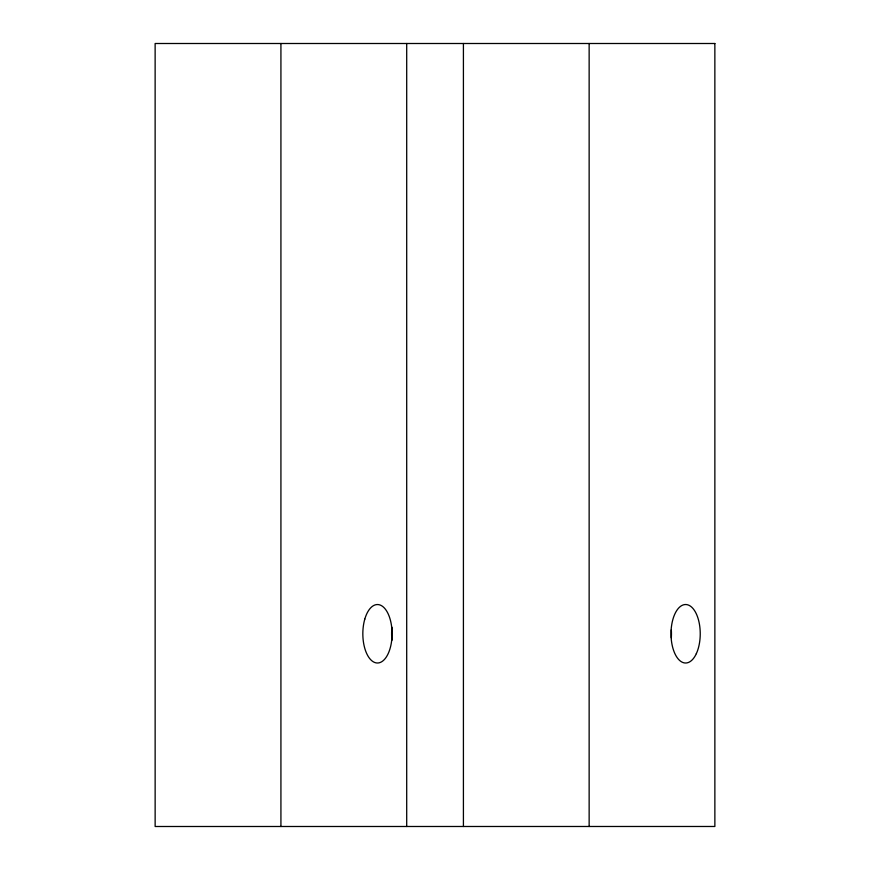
<?xml version="1.0" encoding="UTF-8"?>
<svg xmlns="http://www.w3.org/2000/svg" width="870" height="870" viewBox="0 0 870 870"><rect width="100%" height="100%" fill="white"/><g stroke="black" fill="none" stroke-linecap="round" stroke-linejoin="round"><path stroke-width="1.3" d="M589.142 43.5L589.142 826.5M463.416 43.5L463.416 826.5M406.703 43.5L406.703 826.5M280.923 43.5L280.923 826.5M391.968 640.276A29.243 14.627 -90 0 1 391.968 627.259M671.325 629.836A29.243 14.616 -90 0 1 671.325 637.688M714.857 43.5L155.132 43.5L155.143 826.5L714.868 826.478L714.857 43.5M364.791 619.146A29.243 14.627 90 0 0 377.449 663.005A29.243 14.627 90 0 0 390.119 619.146A29.243 14.627 90 0 0 364.791 619.146M696.337 653.653A29.243 14.616 -90 0 0 688.877 605.259A29.243 14.616 -90 0 0 671.651 642.386A29.243 14.616 -90 0 0 696.337 653.653"/></g></svg>
